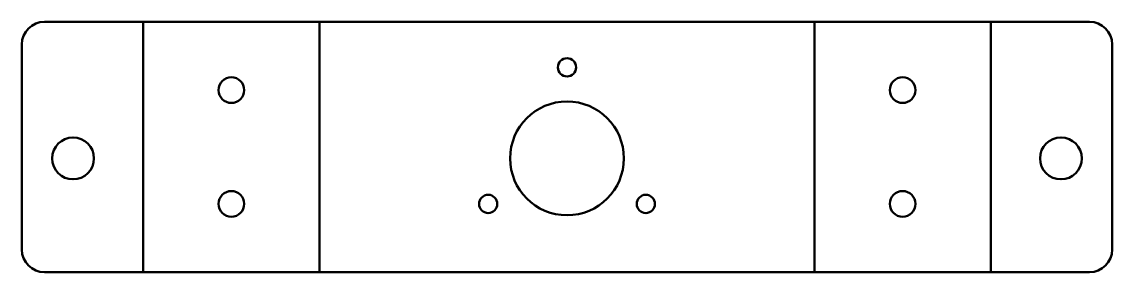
# Model space of a CAD drawing. Header units: inches. Extents: x -3.4 to 8.6, y 0 to 2.8.
import ezdxf

# ---------------------------------------------------------------- set-up
doc = ezdxf.new("R2010")
doc.units = ezdxf.units.IN
doc.header["$MEASUREMENT"] = 0
doc.layers.add('IV_BEND', color=131, linetype='Continuous', lineweight=50, true_color=0x80ffff)
doc.layers.add('IV_EXTERIOR_PROFILES', color=7, linetype='Continuous', lineweight=50)
doc.layers.add('IV_INTERIOR_PROFILES', color=7, linetype='Continuous', lineweight=50)

msp = doc.modelspace()

# ---------------------------------------------------------------- linework, layer by layer
at = {"layer": 'IV_BEND'}
for p, q in [((-2.096, 2.75), (-2.096, 0)), ((-0.157, 2.75), (-0.157, 0)), ((5.281, 0), (5.281, 2.75)), ((7.22, 0), (7.22, 2.75))]:
    msp.add_line(p, q, dxfattribs=at)
at = {"layer": 'IV_EXTERIOR_PROFILES'}
for p, q in [((-3.179, 2.75), (8.303, 2.75)), ((-3.429, 2.5), (-3.429, 0.25)), ((8.553, 2.5), (8.553, 0.25)), ((8.303, 0), (-3.179, 0))]:
    msp.add_line(p, q, dxfattribs=at)
for centre, start, end in [((-3.179, 2.5), 90, 180), ((8.303, 2.5), 0, 90), ((-3.179, 0.25), 180, 270), ((8.303, 0.25), 270, 360)]:
    msp.add_arc(centre, 0.25, start, end, dxfattribs=at)
at = {"layer": 'IV_INTERIOR_PROFILES'}
for centre, radius in [((2.562, 2.25), 0.1), ((-1.126, 2), 0.141), ((6.25, 2), 0.141), ((2.562, 1.25), 0.625), ((-2.866, 1.25), 0.23), ((7.99, 1.25), 0.23), ((-1.126, 0.75), 0.141), ((1.696, 0.75), 0.1), ((3.428, 0.75), 0.1), ((6.25, 0.75), 0.141)]:
    msp.add_circle(centre, radius, dxfattribs=at)

doc.saveas('drawing.dxf')
